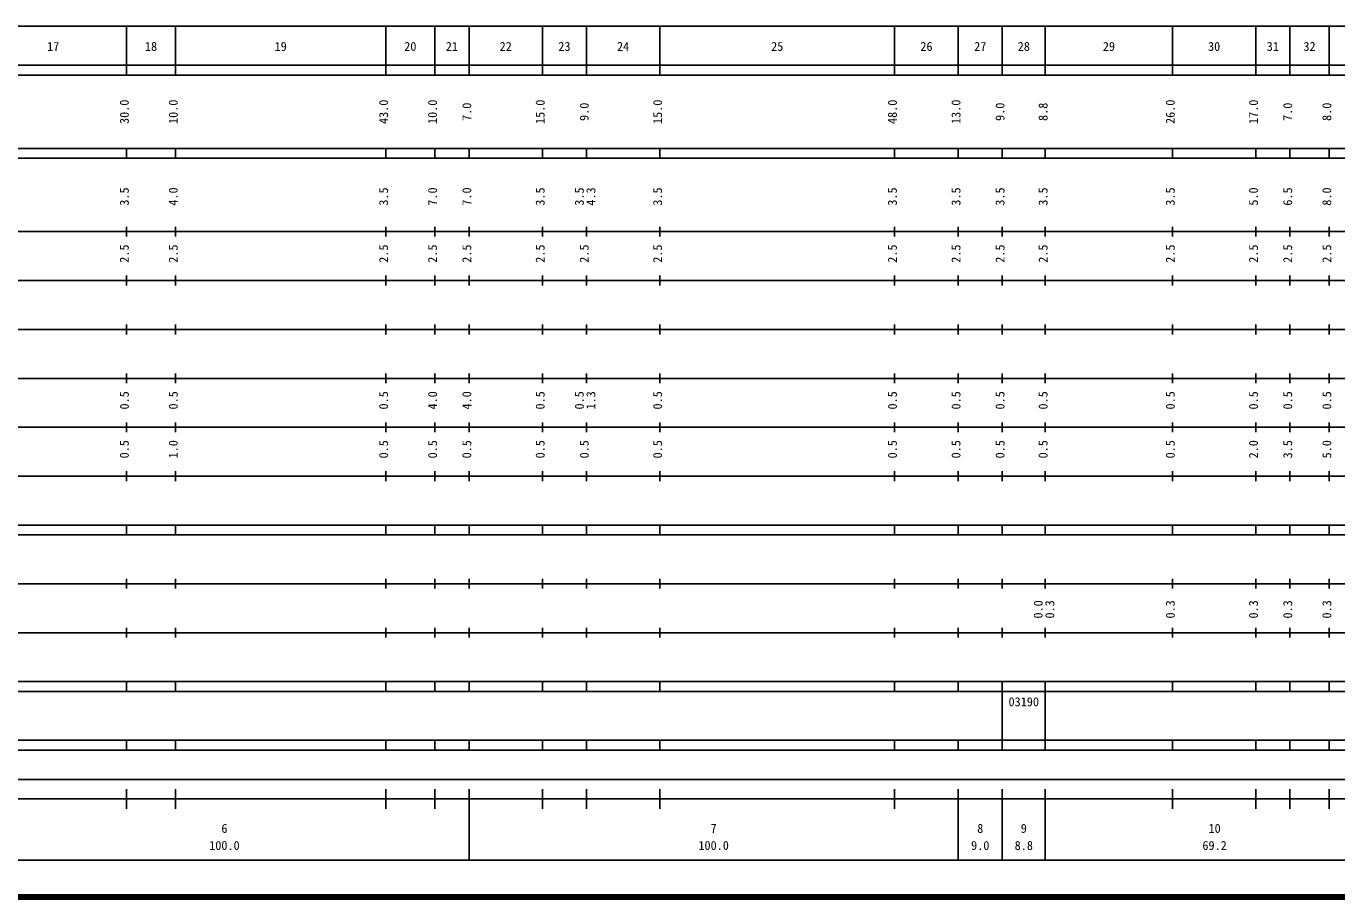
# Model space of a CAD drawing. Units: millimetres on the paper, enlarged 1000 times. Extents: x 40000 to 680000, y 20000 to 380000.
# Drawn here: x 277486 to 545376, y 20000 to 198000 of the extents above; entities that cross this region are included whole.
import ezdxf
from ezdxf.enums import TextEntityAlignment as Align

# ---------------------------------------------------------------- set-up
doc = ezdxf.new("R2010")
doc.units = ezdxf.units.MM
doc.header["$LTSCALE"] = 1000
doc.layers.add('M-TTL', color=2, linetype='Continuous', lineweight=140)
doc.layers.add('M-TTL-BAND', color=7, linetype='Continuous', lineweight=25)
doc.styles.add('ＭＳ ゴシック', font='')
doc.styles.get('ＭＳ ゴシック').set_extended_font_data('MS Gothic')

msp = doc.modelspace()

# ---------------------------------------------------------------- linework, layer by layer
at = {"layer": 'M-TTL'}
msp.add_line((40000, 20000), (680000, 20000), dxfattribs=at)
at = {"layer": 'M-TTL-BAND'}
for p, q in [((68000, 198000), (579000, 198000)), ((298000, 188000), (298000, 198000)), ((308000, 188000), (308000, 198000)), ((351000, 188000), (351000, 198000)), ((361000, 188000), (361000, 198000)), ((368000, 188000), (368000, 198000)), ((383000, 188000), (383000, 198000)), ((392000, 188000), (392000, 198000)), ((407000, 188000), (407000, 198000)), ((455000, 188000), (455000, 198000)), ((468000, 188000), (468000, 198000)), ((477000, 188000), (477000, 198000)), ((485800, 188000), (485800, 198000)), ((511800, 188000), (511800, 198000)), ((528800, 188000), (528800, 198000)), ((535800, 188000), (535800, 198000)), ((543800, 188000), (543800, 198000)), ((40000, 190000), (579000, 190000)), ((40000, 188000), (579000, 188000)), ((40000, 173000), (579000, 173000)), ((298000, 171000), (298000, 173000)), ((308000, 171000), (308000, 173000)), ((351000, 171000), (351000, 173000)), ((361000, 171000), (361000, 173000)), ((368000, 171000), (368000, 173000)), ((383000, 171000), (383000, 173000)), ((392000, 171000), (392000, 173000)), ((407000, 171000), (407000, 173000)), ((455000, 171000), (455000, 173000)), ((468000, 171000), (468000, 173000)), ((477000, 171000), (477000, 173000)), ((485800, 171000), (485800, 173000)), ((511800, 171000), (511800, 173000)), ((528800, 171000), (528800, 173000)), ((535800, 171000), (535800, 173000)), ((543800, 171000), (543800, 173000)), ((40000, 171000), (579000, 171000)), ((40000, 156000), (579000, 156000)), ((298000, 155000), (298000, 157000)), ((308000, 155000), (308000, 157000)), ((351000, 155000), (351000, 157000)), ((361000, 155000), (361000, 157000)), ((368000, 155000), (368000, 157000)), ((383000, 155000), (383000, 157000)), ((392000, 155000), (392000, 157000)), ((407000, 155000), (407000, 157000)), ((455000, 155000), (455000, 157000)), ((468000, 155000), (468000, 157000)), ((477000, 155000), (477000, 157000)), ((485800, 155000), (485800, 157000)), ((511800, 155000), (511800, 157000)), ((528800, 155000), (528800, 157000)), ((535800, 155000), (535800, 157000)), ((543800, 155000), (543800, 157000)), ((46000, 146000), (579000, 146000)), ((298000, 145000), (298000, 147000)), ((308000, 145000), (308000, 147000)), ((351000, 145000), (351000, 147000)), ((361000, 145000), (361000, 147000)), ((368000, 145000), (368000, 147000)), ((383000, 145000), (383000, 147000)), ((392000, 145000), (392000, 147000)), ((407000, 145000), (407000, 147000)), ((455000, 145000), (455000, 147000)), ((468000, 145000), (468000, 147000)), ((477000, 145000), (477000, 147000)), ((485800, 145000), (485800, 147000)), ((511800, 145000), (511800, 147000)), ((528800, 145000), (528800, 147000)), ((535800, 145000), (535800, 147000)), ((543800, 145000), (543800, 147000)), ((298000, 135000), (298000, 137000)), ((308000, 135000), (308000, 137000)), ((351000, 135000), (351000, 137000)), ((361000, 135000), (361000, 137000)), ((368000, 135000), (368000, 137000)), ((383000, 135000), (383000, 137000)), ((392000, 135000), (392000, 137000)), ((407000, 135000), (407000, 137000)), ((455000, 135000), (455000, 137000)), ((468000, 135000), (468000, 137000)), ((477000, 135000), (477000, 137000)), ((485800, 135000), (485800, 137000)), ((511800, 135000), (511800, 137000)), ((528800, 135000), (528800, 137000)), ((535800, 135000), (535800, 137000)), ((543800, 135000), (543800, 137000)), ((52000, 136000), (579000, 136000)), ((46000, 126000), (579000, 126000)), ((298000, 125000), (298000, 127000)), ((308000, 125000), (308000, 127000)), ((351000, 125000), (351000, 127000)), ((361000, 125000), (361000, 127000)), ((368000, 125000), (368000, 127000)), ((383000, 125000), (383000, 127000)), ((392000, 125000), (392000, 127000)), ((407000, 125000), (407000, 127000)), ((455000, 125000), (455000, 127000)), ((468000, 125000), (468000, 127000)), ((477000, 125000), (477000, 127000)), ((485800, 125000), (485800, 127000)), ((511800, 125000), (511800, 127000)), ((528800, 125000), (528800, 127000)), ((535800, 125000), (535800, 127000)), ((543800, 125000), (543800, 127000)), ((52000, 116000), (579000, 116000)), ((298000, 115000), (298000, 117000)), ((308000, 115000), (308000, 117000)), ((351000, 115000), (351000, 117000)), ((361000, 115000), (361000, 117000)), ((368000, 115000), (368000, 117000)), ((383000, 115000), (383000, 117000)), ((392000, 115000), (392000, 117000)), ((407000, 115000), (407000, 117000)), ((455000, 115000), (455000, 117000)), ((468000, 115000), (468000, 117000)), ((477000, 115000), (477000, 117000)), ((485800, 115000), (485800, 117000)), ((511800, 115000), (511800, 117000)), ((528800, 115000), (528800, 117000)), ((535800, 115000), (535800, 117000)), ((543800, 115000), (543800, 117000)), ((46000, 106000), (579000, 106000)), ((298000, 105000), (298000, 107000)), ((308000, 105000), (308000, 107000)), ((351000, 105000), (351000, 107000)), ((361000, 105000), (361000, 107000)), ((368000, 105000), (368000, 107000)), ((383000, 105000), (383000, 107000)), ((392000, 105000), (392000, 107000)), ((407000, 105000), (407000, 107000)), ((455000, 105000), (455000, 107000)), ((468000, 105000), (468000, 107000)), ((477000, 105000), (477000, 107000)), ((485800, 105000), (485800, 107000)), ((511800, 105000), (511800, 107000)), ((528800, 105000), (528800, 107000)), ((535800, 105000), (535800, 107000)), ((543800, 105000), (543800, 107000)), ((40000, 96000), (579000, 96000)), ((40000, 94000), (579000, 94000)), ((298000, 94000), (298000, 96000)), ((308000, 94000), (308000, 96000)), ((351000, 94000), (351000, 96000)), ((361000, 94000), (361000, 96000)), ((368000, 94000), (368000, 96000)), ((383000, 94000), (383000, 96000)), ((392000, 94000), (392000, 96000)), ((407000, 94000), (407000, 96000)), ((455000, 94000), (455000, 96000)), ((468000, 94000), (468000, 96000)), ((477000, 94000), (477000, 96000)), ((485800, 94000), (485800, 96000)), ((511800, 94000), (511800, 96000)), ((528800, 94000), (528800, 96000)), ((535800, 94000), (535800, 96000)), ((543800, 94000), (543800, 96000)), ((49000, 84000), (579000, 84000)), ((298000, 83000), (298000, 85000)), ((308000, 83000), (308000, 85000)), ((351000, 83000), (351000, 85000)), ((361000, 83000), (361000, 85000)), ((368000, 83000), (368000, 85000)), ((383000, 83000), (383000, 85000)), ((392000, 83000), (392000, 85000)), ((407000, 83000), (407000, 85000)), ((455000, 83000), (455000, 85000)), ((468000, 83000), (468000, 85000)), ((477000, 83000), (477000, 85000)), ((485800, 83000), (485800, 85000)), ((511800, 83000), (511800, 85000)), ((528800, 83000), (528800, 85000)), ((535800, 83000), (535800, 85000)), ((543800, 83000), (543800, 85000)), ((40000, 74000), (579000, 74000)), ((298000, 73000), (298000, 75000)), ((308000, 73000), (308000, 75000)), ((351000, 73000), (351000, 75000)), ((361000, 73000), (361000, 75000)), ((368000, 73000), (368000, 75000)), ((383000, 73000), (383000, 75000)), ((392000, 73000), (392000, 75000)), ((407000, 73000), (407000, 75000)), ((455000, 73000), (455000, 75000)), ((468000, 73000), (468000, 75000)), ((477000, 73000), (477000, 75000)), ((485800, 73000), (485800, 75000)), ((511800, 73000), (511800, 75000)), ((528800, 73000), (528800, 75000)), ((535800, 73000), (535800, 75000)), ((543800, 73000), (543800, 75000)), ((40000, 64000), (579000, 64000)), ((40000, 62000), (579000, 62000)), ((298000, 62000), (298000, 64000)), ((308000, 62000), (308000, 64000)), ((351000, 62000), (351000, 64000)), ((361000, 62000), (361000, 64000)), ((368000, 62000), (368000, 64000)), ((383000, 62000), (383000, 64000)), ((392000, 62000), (392000, 64000)), ((407000, 62000), (407000, 64000)), ((455000, 62000), (455000, 64000)), ((468000, 62000), (468000, 64000)), ((477000, 62000), (477000, 64000)), ((477000, 52000), (477000, 62000)), ((485800, 62000), (485800, 64000)), ((485800, 52000), (485800, 62000)), ((511800, 62000), (511800, 64000)), ((528800, 62000), (528800, 64000)), ((535800, 62000), (535800, 64000)), ((543800, 62000), (543800, 64000)), ((40000, 52000), (579000, 52000)), ((298000, 50000), (298000, 52000)), ((308000, 50000), (308000, 52000)), ((351000, 50000), (351000, 52000)), ((361000, 50000), (361000, 52000)), ((368000, 50000), (368000, 52000)), ((383000, 50000), (383000, 52000)), ((392000, 50000), (392000, 52000)), ((407000, 50000), (407000, 52000)), ((455000, 50000), (455000, 52000)), ((468000, 50000), (468000, 52000)), ((477000, 50000), (477000, 52000)), ((485800, 50000), (485800, 52000)), ((511800, 50000), (511800, 52000)), ((528800, 50000), (528800, 52000)), ((535800, 50000), (535800, 52000)), ((543800, 50000), (543800, 52000)), ((40000, 50000), (579000, 50000)), ((213000, 44000), (547500, 44000)), ((298000, 38000), (298000, 42000)), ((308000, 38000), (308000, 42000)), ((351000, 38000), (351000, 42000)), ((361000, 38000), (361000, 42000)), ((368000, 27500), (368000, 42000)), ((383000, 38000), (383000, 42000)), ((392000, 38000), (392000, 42000)), ((407000, 38000), (407000, 42000)), ((455000, 38000), (455000, 42000)), ((468000, 27500), (468000, 42000)), ((477000, 27500), (477000, 42000)), ((485800, 27500), (485800, 42000)), ((511800, 38000), (511800, 42000)), ((528800, 38000), (528800, 42000)), ((535800, 38000), (535800, 42000)), ((543800, 38000), (543800, 42000)), ((40000, 40000), (579000, 40000)), ((68000, 27500), (579000, 27500))]:
    msp.add_line(p, q, dxfattribs=at)

# ---------------------------------------------------------------- texts
at = {"layer": 'M-TTL-BAND', "style": 'ＭＳ ゴシック'}
for s, p in [('17', (283000, 192405)), ('18', (303000, 192405)), ('19', (329500, 192405)), ('20', (356000, 192405)), ('21', (364500, 192405)), ('22', (375500, 192405)), ('23', (387500, 192405)), ('24', (399500, 192405)), ('25', (431000, 192405)), ('26', (461500, 192405)), ('27', (472500, 192405)), ('28', (481400, 192405)), ('29', (498800, 192405)), ('30', (520300, 192405)), ('31', (532300, 192405)), ('32', (539800, 192405)), ('6', (318000, 32523)), ('7', (418000, 32523)), ('8', (472500, 32523)), ('9', (481400, 32523)), ('10', (520400, 32523)), ('100.0', (318000, 29033)), ('100.0', (418000, 29033)), ('9.0', (472500, 29033)), ('8.8', (481400, 29033)), ('69.2', (520400, 29033))]:
    msp.add_text(s, height=1833, dxfattribs=at).set_placement(p, align=Align.BOTTOM_CENTER)
for s, p in [('30.0', (299000, 180500)), ('10.0', (309000, 180500)), ('43.0', (352000, 180500)), ('10.0', (362000, 180500)), ('7.0', (369000, 180500)), ('15.0', (384000, 180500)), ('9.0', (393000, 180500)), ('15.0', (408000, 180500)), ('48.0', (456000, 180500)), ('13.0', (469000, 180500)), ('9.0', (478000, 180500)), ('8.8', (486800, 180500)), ('26.0', (512800, 180500)), ('17.0', (529800, 180500)), ('7.0', (536800, 180500)), ('8.0', (544800, 180500)), ('3.5', (299000, 163174)), ('4.0', (309000, 163174)), ('3.5', (352000, 163174)), ('7.0', (362000, 163174)), ('7.0', (369000, 163174)), ('3.5', (384000, 163174)), ('3.5', (392000, 163174)), ('4.3', (394370, 163174)), ('3.5', (408000, 163174)), ('3.5', (456000, 163174)), ('3.5', (469000, 163174)), ('3.5', (478000, 163174)), ('3.5', (486800, 163174)), ('3.5', (512800, 163174)), ('5.0', (529800, 163174)), ('6.5', (536800, 163174)), ('8.0', (544800, 163174)), ('2.5', (299000, 151500)), ('2.5', (309000, 151500)), ('2.5', (352000, 151500)), ('2.5', (362000, 151500)), ('2.5', (369000, 151500)), ('2.5', (384000, 151500)), ('2.5', (393000, 151500)), ('2.5', (408000, 151500)), ('2.5', (456000, 151500)), ('2.5', (469000, 151500)), ('2.5', (478000, 151500)), ('2.5', (486800, 151500)), ('2.5', (512800, 151500)), ('2.5', (529800, 151500)), ('2.5', (536800, 151500)), ('2.5', (544800, 151500)), ('4.0', (362000, 121500)), ('4.0', (369000, 121500)), ('0.5', (299000, 121500)), ('0.5', (309000, 121500)), ('0.5', (352000, 121500)), ('0.5', (384000, 121500)), ('0.5', (392000, 121500)), ('1.3', (394370, 121500)), ('0.5', (408000, 121500)), ('0.5', (456000, 121500)), ('0.5', (469000, 121500)), ('0.5', (478000, 121500)), ('0.5', (486800, 121500)), ('0.5', (512800, 121500)), ('0.5', (529800, 121500)), ('0.5', (536800, 121500)), ('0.5', (544800, 121500)), ('0.5', (299000, 111500)), ('1.0', (309000, 111500)), ('0.5', (352000, 111500)), ('0.5', (362000, 111500)), ('0.5', (369000, 111500)), ('0.5', (384000, 111500)), ('0.5', (393000, 111500)), ('0.5', (408000, 111500)), ('0.5', (456000, 111500)), ('0.5', (469000, 111500)), ('0.5', (478000, 111500)), ('0.5', (486800, 111500)), ('0.5', (512800, 111500)), ('2.0', (529800, 111500)), ('3.5', (536800, 111500)), ('5.0', (544800, 111500)), ('0.0', (485800, 78764)), ('0.3', (488170, 78764)), ('0.3', (512800, 78764)), ('0.3', (529800, 78764)), ('0.3', (536800, 78764)), ('0.3', (544800, 78764))]:
    msp.add_text(s, height=1833, rotation=90, dxfattribs=at).set_placement(p, align=Align.BOTTOM_CENTER)
msp.add_text('03190', height=1833, dxfattribs=at).set_placement((478275, 58405), align=Align.BOTTOM_LEFT)

doc.saveas('drawing.dxf')
